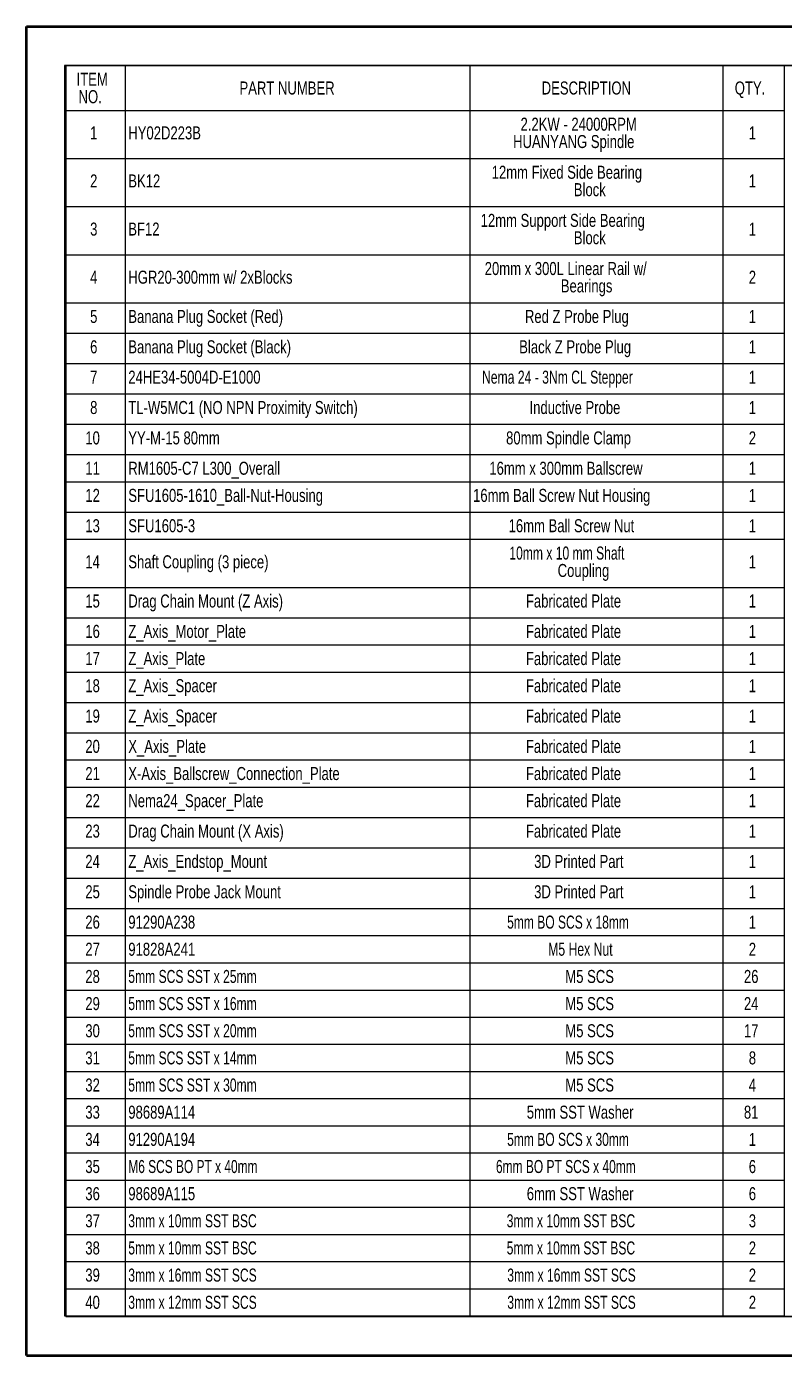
# Model space of a CAD drawing. Header units: millimetres. Extents: x 0 to 279, y 0 to 216.
# Drawn here: x 0 to 123.1, y 0 to 215.9 of the extents above; entities that cross this region are included whole.
import ezdxf

# ---------------------------------------------------------------- set-up
doc = ezdxf.new("R2010")
doc.units = ezdxf.units.MM
doc.layers.add('PAGE_BORDER', color=7, linetype='Continuous')
doc.layers.add('TITLE_BLOCK_BORDER', color=7, linetype='Continuous')
doc.styles.add('SLDTEXTSTYLE0', font='TXT', dxfattribs={"width": 0.75})
doc.styles.add('SLDTEXTSTYLE1', font='TXT', dxfattribs={"width": 0.7})
doc.styles.add('SLDTEXTSTYLE2', font='TXT', dxfattribs={"width": 0.697917})
doc.styles.add('SLDTEXTSTYLE3', font='TXT', dxfattribs={"width": 0.694444})
doc.styles.add('SLDTEXTSTYLE4', font='TXT', dxfattribs={"width": 0.691176})
doc.styles.add('SLDTEXTSTYLE5', font='TXT', dxfattribs={"width": 0.684211})
doc.styles.add('SLDTEXTSTYLE6', font='TXT', dxfattribs={"width": 0.6875})

# ---------------------------------------------------------------- blocks, each defined once
blk = doc.blocks.new('SW_TABLEANNOTATION_0')
at = {"layer": 'TITLE_BLOCK_BORDER', "color": 0}
for p, q in [((0, 0), (0, -203.14)), ((116.91, 0), (0, 0)), ((9.84, 0), (9.84, -7.28)), ((65.79, 0), (65.79, -7.28)), ((106.89, 0), (106.89, -7.28)), ((116.91, -203.14), (116.91, 0)), ((0, -7.28), (116.91, -7.28)), ((9.84, -7.28), (9.84, -203.14)), ((65.79, -7.28), (65.79, -203.14)), ((106.89, -7.28), (106.89, -203.14)), ((0, -15.1), (116.91, -15.1)), ((0, -22.92), (116.91, -22.92)), ((0, -30.74), (116.91, -30.74)), ((0, -38.56), (116.91, -38.56)), ((0, -43.49), (116.91, -43.49)), ((0, -48.42), (116.91, -48.42)), ((0, -53.35), (116.91, -53.35)), ((0, -58.29), (116.91, -58.29)), ((0, -63.22), (116.91, -63.22)), ((0, -67.63), (116.91, -67.63)), ((0, -72.56), (116.91, -72.56)), ((0, -76.97), (116.91, -76.97)), ((0, -84.79), (116.91, -84.79)), ((0, -89.72), (116.91, -89.72)), ((0, -94.14), (116.91, -94.14)), ((0, -98.55), (116.91, -98.55)), ((0, -103.48), (116.91, -103.48)), ((0, -108.41), (116.91, -108.41)), ((0, -112.82), (116.91, -112.82)), ((0, -117.24), (116.91, -117.24)), ((0, -122.17), (116.91, -122.17)), ((0, -127.1), (116.91, -127.1)), ((0, -132.03), (116.91, -132.03)), ((0, -136.96), (116.91, -136.96)), ((0, -141.37), (116.91, -141.37)), ((0, -145.79), (116.91, -145.79)), ((0, -150.2), (116.91, -150.2)), ((0, -154.61), (116.91, -154.61)), ((0, -159.02), (116.91, -159.02)), ((0, -163.43), (116.91, -163.43)), ((0, -167.84), (116.91, -167.84)), ((0, -172.26), (116.91, -172.26)), ((0, -176.67), (116.91, -176.67)), ((0, -181.08), (116.91, -181.08)), ((0, -185.49), (116.91, -185.49)), ((0, -189.9), (116.91, -189.9)), ((0, -194.31), (116.91, -194.31)), ((0, -198.73), (116.91, -198.73)), ((0, -203.14), (116.91, -203.14))]:
    blk.add_line(p, q, dxfattribs=at)
at = {"layer": 'TITLE_BLOCK_BORDER', "color": 0, "attachment_point": 1}
for s, insert, char_height, style in [('ITEM', (1.94, -1.17), 2.117, 'SLDTEXTSTYLE0'), ('NO.', (2.26, -4), 2.117, 'SLDTEXTSTYLE0'), ('PART NUMBER', (28.4, -2.59), 2.1167, 'SLDTEXTSTYLE0'), ('DESCRIPTION', (77.48, -2.59), 2.1167, 'SLDTEXTSTYLE0'), ('QTY.', (108.84, -2.59), 2.117, 'SLDTEXTSTYLE0'), ('2.2KW - 24000RPM', (74.05, -8.47), 2.1167, 'SLDTEXTSTYLE0'), ('1', (4.14, -9.88), 2.12, 'SLDTEXTSTYLE0'), ('HY02D223B', (10.34, -9.88), 2.117, 'SLDTEXTSTYLE0'), ('1', (111.12, -9.88), 2.12, 'SLDTEXTSTYLE0'), ('HUANYANG Spindle', (72.84, -11.29), 2.1167, 'SLDTEXTSTYLE0'), ('12mm Fixed Side Bearing', (69.36, -16.28), 2.1167, 'SLDTEXTSTYLE0'), ('2', (4.14, -17.69), 2.12, 'SLDTEXTSTYLE0'), ('BK12', (10.34, -17.69), 2.117, 'SLDTEXTSTYLE0'), ('Block', (82.7, -19.11), 2.117, 'SLDTEXTSTYLE0'), ('1', (111.12, -17.69), 2.12, 'SLDTEXTSTYLE0'), ('3', (4.14, -25.51), 2.12, 'SLDTEXTSTYLE0'), ('BF12', (10.34, -25.51), 2.117, 'SLDTEXTSTYLE0'), ('12mm Support Side Bearing', (67.57, -24.1), 2.1167, 'SLDTEXTSTYLE0'), ('1', (111.12, -25.51), 2.12, 'SLDTEXTSTYLE0'), ('Block', (82.7, -26.92), 2.117, 'SLDTEXTSTYLE0'), ('20mm x 300L Linear Rail w/', (68.23, -31.92), 2.1167, 'SLDTEXTSTYLE0'), ('4', (4.14, -33.33), 2.12, 'SLDTEXTSTYLE0'), ('HGR20-300mm w/ 2xBlocks', (10.34, -33.33), 2.1167, 'SLDTEXTSTYLE0'), ('2', (111.12, -33.33), 2.12, 'SLDTEXTSTYLE0'), ('Bearings', (80.59, -34.74), 2.117, 'SLDTEXTSTYLE0'), ('5', (4.14, -39.71), 2.12, 'SLDTEXTSTYLE0'), ('Banana Plug Socket (Red)', (10.34, -39.71), 2.1167, 'SLDTEXTSTYLE0'), ('Red Z Probe Plug', (74.76, -39.71), 2.1167, 'SLDTEXTSTYLE0'), ('1', (111.12, -39.71), 2.12, 'SLDTEXTSTYLE0'), ('6', (4.14, -44.64), 2.12, 'SLDTEXTSTYLE0'), ('Banana Plug Socket (Black)', (10.34, -44.64), 2.1167, 'SLDTEXTSTYLE0'), ('Black Z Probe Plug', (73.83, -44.64), 2.1167, 'SLDTEXTSTYLE0'), ('1', (111.12, -44.64), 2.12, 'SLDTEXTSTYLE0'), ('7', (4.14, -49.57), 2.12, 'SLDTEXTSTYLE0'), ('24HE34-5004D-E1000', (10.34, -49.57), 2.1167, 'SLDTEXTSTYLE0'), ('Nema 24 - 3Nm CL Stepper', (67.79, -49.57), 2.1167, 'SLDTEXTSTYLE2'), ('1', (111.12, -49.57), 2.12, 'SLDTEXTSTYLE0'), ('8', (4.14, -54.5), 2.12, 'SLDTEXTSTYLE0'), ('TL-W5MC1 (NO NPN Proximity Switch)', (10.34, -54.5), 2.1167, 'SLDTEXTSTYLE0'), ('Inductive Probe', (75.51, -54.5), 2.1167, 'SLDTEXTSTYLE0'), ('1', (111.12, -54.5), 2.12, 'SLDTEXTSTYLE0'), ('10', (3.36, -59.44), 2.117, 'SLDTEXTSTYLE0'), ('YY-M-15 80mm', (10.34, -59.44), 2.1167, 'SLDTEXTSTYLE0'), ('80mm Spindle Clamp', (71.7, -59.44), 2.1167, 'SLDTEXTSTYLE0'), ('2', (111.12, -59.44), 2.12, 'SLDTEXTSTYLE0'), ('11', (3.36, -64.37), 2.117, 'SLDTEXTSTYLE0'), ('RM1605-C7 L300_Overall', (10.34, -64.37), 2.1167, 'SLDTEXTSTYLE0'), ('16mm x 300mm Ballscrew', (68.98, -64.37), 2.1167, 'SLDTEXTSTYLE0'), ('1', (111.12, -64.37), 2.12, 'SLDTEXTSTYLE0'), ('12', (3.36, -68.78), 2.117, 'SLDTEXTSTYLE0'), ('SFU1605-1610_Ball-Nut-Housing', (10.34, -68.78), 2.1167, 'SLDTEXTSTYLE0'), ('16mm Ball Screw Nut Housing', (66.34, -68.78), 2.1167, 'SLDTEXTSTYLE0'), ('1', (111.12, -68.78), 2.12, 'SLDTEXTSTYLE0'), ('13', (3.36, -73.71), 2.117, 'SLDTEXTSTYLE0'), ('SFU1605-3', (10.34, -73.71), 2.117, 'SLDTEXTSTYLE0'), ('16mm Ball Screw Nut', (72.11, -73.71), 2.1167, 'SLDTEXTSTYLE0'), ('1', (111.12, -73.71), 2.12, 'SLDTEXTSTYLE0'), ('14', (3.36, -79.57), 2.117, 'SLDTEXTSTYLE0'), ('Shaft Coupling (3 piece)', (10.34, -79.57), 2.1167, 'SLDTEXTSTYLE0'), ('10mm x 10 mm Shaft', (72.23, -78.15), 2.1167, 'SLDTEXTSTYLE3'), ('1', (111.12, -79.57), 2.12, 'SLDTEXTSTYLE0'), ('Coupling', (80.08, -80.98), 2.117, 'SLDTEXTSTYLE0'), ('15', (3.36, -85.94), 2.117, 'SLDTEXTSTYLE0'), ('Drag Chain Mount (Z Axis)', (10.34, -85.94), 2.1167, 'SLDTEXTSTYLE0'), ('Fabricated Plate', (74.92, -85.94), 2.1167, 'SLDTEXTSTYLE0'), ('1', (111.12, -85.94), 2.12, 'SLDTEXTSTYLE0'), ('16', (3.36, -90.87), 2.117, 'SLDTEXTSTYLE0'), ('Z_Axis_Motor_Plate', (10.34, -90.87), 2.1167, 'SLDTEXTSTYLE0'), ('Fabricated Plate', (74.92, -90.87), 2.1167, 'SLDTEXTSTYLE0'), ('1', (111.12, -90.87), 2.12, 'SLDTEXTSTYLE0'), ('17', (3.36, -95.29), 2.117, 'SLDTEXTSTYLE0'), ('Z_Axis_Plate', (10.34, -95.29), 2.1167, 'SLDTEXTSTYLE0'), ('Fabricated Plate', (74.92, -95.29), 2.1167, 'SLDTEXTSTYLE0'), ('1', (111.12, -95.29), 2.12, 'SLDTEXTSTYLE0'), ('18', (3.36, -99.7), 2.117, 'SLDTEXTSTYLE0'), ('Z_Axis_Spacer', (10.34, -99.7), 2.1167, 'SLDTEXTSTYLE0'), ('Fabricated Plate', (74.92, -99.7), 2.1167, 'SLDTEXTSTYLE0'), ('1', (111.12, -99.7), 2.12, 'SLDTEXTSTYLE0'), ('19', (3.36, -104.63), 2.117, 'SLDTEXTSTYLE0'), ('Z_Axis_Spacer', (10.34, -104.63), 2.1167, 'SLDTEXTSTYLE0'), ('Fabricated Plate', (74.92, -104.63), 2.1167, 'SLDTEXTSTYLE0'), ('1', (111.12, -104.63), 2.12, 'SLDTEXTSTYLE0'), ('20', (3.36, -109.56), 2.117, 'SLDTEXTSTYLE0'), ('X_Axis_Plate', (10.34, -109.56), 2.1167, 'SLDTEXTSTYLE0'), ('Fabricated Plate', (74.92, -109.56), 2.1167, 'SLDTEXTSTYLE0'), ('1', (111.12, -109.56), 2.12, 'SLDTEXTSTYLE0'), ('21', (3.36, -113.97), 2.117, 'SLDTEXTSTYLE0'), ('X-Axis_Ballscrew_Connection_Plate', (10.34, -113.97), 2.1167, 'SLDTEXTSTYLE0'), ('Fabricated Plate', (74.92, -113.97), 2.1167, 'SLDTEXTSTYLE0'), ('1', (111.12, -113.97), 2.12, 'SLDTEXTSTYLE0'), ('22', (3.36, -118.38), 2.117, 'SLDTEXTSTYLE0'), ('Nema24_Spacer_Plate', (10.34, -118.38), 2.1167, 'SLDTEXTSTYLE0'), ('Fabricated Plate', (74.92, -118.38), 2.1167, 'SLDTEXTSTYLE0'), ('1', (111.12, -118.38), 2.12, 'SLDTEXTSTYLE0'), ('23', (3.36, -123.32), 2.117, 'SLDTEXTSTYLE0'), ('Drag Chain Mount (X Axis)', (10.34, -123.32), 2.1167, 'SLDTEXTSTYLE0'), ('Fabricated Plate', (74.92, -123.32), 2.1167, 'SLDTEXTSTYLE0'), ('1', (111.12, -123.32), 2.12, 'SLDTEXTSTYLE0'), ('24', (3.36, -128.25), 2.117, 'SLDTEXTSTYLE0'), ('Z_Axis_Endstop_Mount', (10.34, -128.25), 2.1167, 'SLDTEXTSTYLE0'), ('3D Printed Part', (76.26, -128.25), 2.1167, 'SLDTEXTSTYLE0'), ('1', (111.12, -128.25), 2.12, 'SLDTEXTSTYLE0'), ('25', (3.36, -133.18), 2.117, 'SLDTEXTSTYLE0'), ('Spindle Probe Jack Mount', (10.34, -133.18), 2.1167, 'SLDTEXTSTYLE0'), ('3D Printed Part', (76.26, -133.18), 2.1167, 'SLDTEXTSTYLE0'), ('1', (111.12, -133.18), 2.12, 'SLDTEXTSTYLE0'), ('26', (3.36, -138.11), 2.117, 'SLDTEXTSTYLE0'), ('91290A238', (10.34, -138.11), 2.117, 'SLDTEXTSTYLE0'), ('5mm BO SCS x 18mm', (71.87, -138.11), 2.1167, 'SLDTEXTSTYLE4'), ('1', (111.12, -138.11), 2.12, 'SLDTEXTSTYLE0'), ('27', (3.36, -142.52), 2.117, 'SLDTEXTSTYLE0'), ('91828A241', (10.34, -142.52), 2.117, 'SLDTEXTSTYLE0'), ('2', (111.12, -142.52), 2.12, 'SLDTEXTSTYLE0'), ('M5 Hex Nut', (78.54, -142.52), 2.117, 'SLDTEXTSTYLE1'), ('28', (3.36, -146.94), 2.117, 'SLDTEXTSTYLE0'), ('5mm SCS SST x 25mm', (10.34, -146.94), 2.1167, 'SLDTEXTSTYLE3'), ('M5 SCS', (81.32, -146.94), 2.117, 'SLDTEXTSTYLE0'), ('26', (110.33, -146.94), 2.117, 'SLDTEXTSTYLE0'), ('29', (3.36, -151.35), 2.117, 'SLDTEXTSTYLE0'), ('5mm SCS SST x 16mm', (10.34, -151.35), 2.1167, 'SLDTEXTSTYLE3'), ('M5 SCS', (81.32, -151.35), 2.117, 'SLDTEXTSTYLE0'), ('24', (110.33, -151.35), 2.117, 'SLDTEXTSTYLE0'), ('30', (3.36, -155.76), 2.117, 'SLDTEXTSTYLE0'), ('5mm SCS SST x 20mm', (10.34, -155.76), 2.1167, 'SLDTEXTSTYLE3'), ('M5 SCS', (81.32, -155.76), 2.117, 'SLDTEXTSTYLE0'), ('17', (110.33, -155.76), 2.117, 'SLDTEXTSTYLE0'), ('31', (3.36, -160.17), 2.117, 'SLDTEXTSTYLE0'), ('5mm SCS SST x 14mm', (10.34, -160.17), 2.1167, 'SLDTEXTSTYLE3'), ('M5 SCS', (81.32, -160.17), 2.117, 'SLDTEXTSTYLE0'), ('8', (111.12, -160.17), 2.12, 'SLDTEXTSTYLE0'), ('32', (3.36, -164.58), 2.117, 'SLDTEXTSTYLE0'), ('5mm SCS SST x 30mm', (10.34, -164.58), 2.1167, 'SLDTEXTSTYLE3'), ('M5 SCS', (81.32, -164.58), 2.117, 'SLDTEXTSTYLE0'), ('4', (111.12, -164.58), 2.12, 'SLDTEXTSTYLE0'), ('33', (3.36, -168.99), 2.117, 'SLDTEXTSTYLE0'), ('98689A114', (10.34, -168.99), 2.117, 'SLDTEXTSTYLE0'), ('5mm SST Washer', (75.06, -168.99), 2.1167, 'SLDTEXTSTYLE0'), ('81', (110.33, -168.99), 2.117, 'SLDTEXTSTYLE0'), ('34', (3.36, -173.41), 2.117, 'SLDTEXTSTYLE0'), ('91290A194', (10.34, -173.41), 2.117, 'SLDTEXTSTYLE0'), ('5mm BO SCS x 30mm', (71.87, -173.41), 2.1167, 'SLDTEXTSTYLE4'), ('1', (111.12, -173.41), 2.12, 'SLDTEXTSTYLE0'), ('35', (3.36, -177.82), 2.117, 'SLDTEXTSTYLE0'), ('M6 SCS BO PT x 40mm', (10.34, -177.82), 2.1167, 'SLDTEXTSTYLE5'), ('6mm BO PT SCS x 40mm', (70.05, -177.82), 2.1167, 'SLDTEXTSTYLE6'), ('6', (111.12, -177.82), 2.12, 'SLDTEXTSTYLE0'), ('36', (3.36, -182.23), 2.117, 'SLDTEXTSTYLE0'), ('98689A115', (10.34, -182.23), 2.117, 'SLDTEXTSTYLE0'), ('6mm SST Washer', (75.06, -182.23), 2.1167, 'SLDTEXTSTYLE0'), ('6', (111.12, -182.23), 2.12, 'SLDTEXTSTYLE0'), ('37', (3.36, -186.64), 2.117, 'SLDTEXTSTYLE0'), ('3mm x 10mm SST BSC', (10.34, -186.64), 2.1167, 'SLDTEXTSTYLE3'), ('3mm x 10mm SST BSC', (71.8, -186.64), 2.1167, 'SLDTEXTSTYLE3'), ('3', (111.12, -186.64), 2.12, 'SLDTEXTSTYLE0'), ('38', (3.36, -191.05), 2.117, 'SLDTEXTSTYLE0'), ('5mm x 10mm SST BSC', (10.34, -191.05), 2.1167, 'SLDTEXTSTYLE3'), ('5mm x 10mm SST BSC', (71.8, -191.05), 2.1167, 'SLDTEXTSTYLE3'), ('2', (111.12, -191.05), 2.12, 'SLDTEXTSTYLE0'), ('39', (3.36, -195.46), 2.117, 'SLDTEXTSTYLE0'), ('3mm x 16mm SST SCS', (10.34, -195.46), 2.1167, 'SLDTEXTSTYLE3'), ('3mm x 16mm SST SCS', (71.9, -195.46), 2.1167, 'SLDTEXTSTYLE3'), ('2', (111.12, -195.46), 2.12, 'SLDTEXTSTYLE0'), ('40', (3.36, -199.88), 2.117, 'SLDTEXTSTYLE0'), ('3mm x 12mm SST SCS', (10.34, -199.88), 2.1167, 'SLDTEXTSTYLE3'), ('3mm x 12mm SST SCS', (71.9, -199.88), 2.1167, 'SLDTEXTSTYLE3'), ('2', (111.12, -199.88), 2.12, 'SLDTEXTSTYLE0')]:
    blk.add_mtext(s, dxfattribs=dict(at, insert=insert, char_height=char_height, style=style))

msp = doc.modelspace()

# ---------------------------------------------------------------- linework, layer by layer
at = {"color": 7, "linetype": 'Continuous', "lineweight": 50}
for p, q in [((0, 0), (0, 215.9)), ((0, 215.9), (279.4, 215.9)), ((0, 0), (279.4, 0))]:
    msp.add_line(p, q, dxfattribs=at)
at = {"layer": 'PAGE_BORDER', "lineweight": 35}
for p, q in [((6.35, 209.55), (273.05, 209.55)), ((6.35, 6.35), (6.35, 209.55)), ((6.35, 6.35), (273.05, 6.35))]:
    msp.add_line(p, q, dxfattribs=at)

# ---------------------------------------------------------------- block references
at = {"layer": 'TITLE_BLOCK_BORDER'}
msp.add_blockref('SW_TABLEANNOTATION_0', (6.18, 209.57), dxfattribs=at)

doc.saveas('drawing.dxf')
